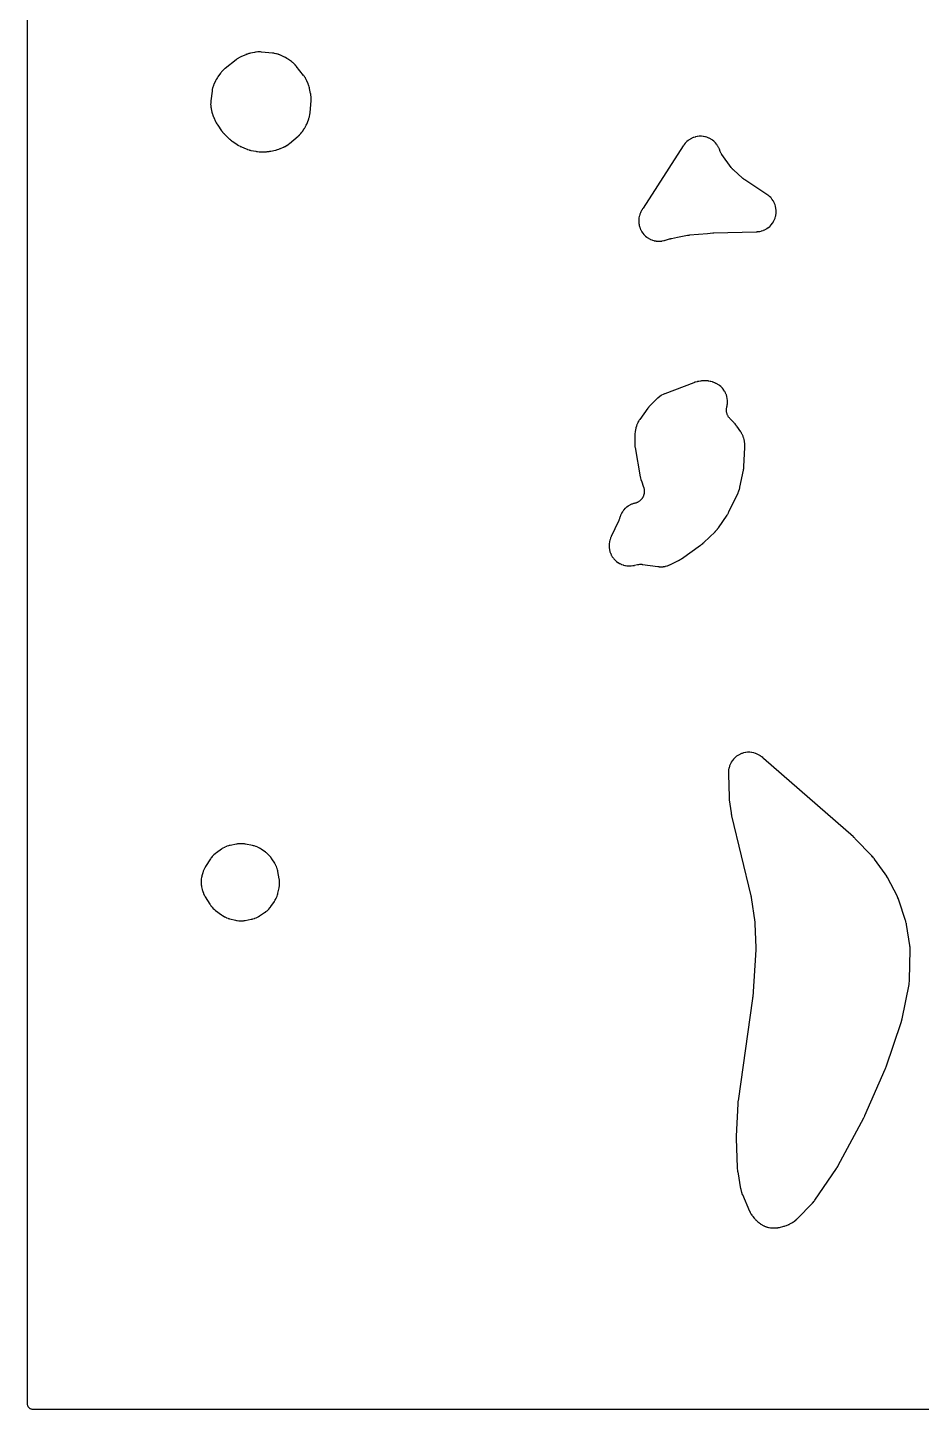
# Model space of a CAD drawing. Header units: millimetres. Extents: x 0 to 300, y 0 to 300.
# Drawn here: x -0.1 to 110.3, y -0.1 to 170.6 of the extents above; entities that cross this region are included whole.
import ezdxf

# ---------------------------------------------------------------- set-up
doc = ezdxf.new("R2010")
doc.units = ezdxf.units.MM
doc.layers.add('CUT', color=7, linetype='CONTINUOUS')

msp = doc.modelspace()

# ---------------------------------------------------------------- linework, layer by layer
at = {"layer": 'CUT'}
msp.add_lwpolyline([(298.5476, -0.0625), (1.4375, -0.0625), (0.5522, -0.0625), (0.4788, -0.0589), (0.4206, -0.0503), (0.3635, -0.036), (0.3082, -0.0162), (0.255, 0.009), (0.2046, 0.0392), (0.1573, 0.0743), (0.1137, 0.1137), (0.0743, 0.1573), (0.0392, 0.2046), (0.009, 0.255), (-0.0162, 0.3082), (-0.036, 0.3635), (-0.0503, 0.4206), (-0.0589, 0.4788), (-0.0625, 0.5522), (-0.0625, 1.4375), (-0.0625, 298.5625)], dxfattribs=at)
for points in [[(22.5907, 160.6632), (22.6111, 160.5557), (22.6145, 160.5392), (22.7014, 160.1426), (22.7053, 160.1263), (22.7315, 160.0208), (22.7358, 160.0046), (22.7533, 159.9417), (22.7632, 159.9097), (22.8331, 159.7039), (22.8447, 159.6725), (22.8692, 159.6119), (22.8756, 159.5965), (22.9191, 159.4968), (22.926, 159.4815), (23.1579, 158.9878), (23.1635, 158.9762), (23.2004, 158.9018), (23.2062, 158.8904), (23.2294, 158.8461), (23.2417, 158.8236), (23.3249, 158.6798), (23.3382, 158.6579), (23.365, 158.6157), (23.372, 158.605), (23.4182, 158.5358), (23.4254, 158.5253), (23.9063, 157.8366), (23.9143, 157.8254), (23.9669, 157.7536), (23.9752, 157.7427), (24.0078, 157.7002), (24.025, 157.6789), (24.1398, 157.5428), (24.158, 157.5223), (24.1943, 157.483), (24.2037, 157.473), (24.2657, 157.4091), (24.2754, 157.3993), (24.8112, 156.8709), (24.8214, 156.8611), (24.8883, 156.7981), (24.8987, 156.7886), (24.9398, 156.7517), (24.9613, 156.7333), (25.1036, 156.6172), (25.1259, 156.5999), (25.1703, 156.567), (25.1818, 156.5587), (25.2569, 156.5058), (25.2686, 156.4978), (25.8271, 156.1239), (25.8393, 156.1159), (25.9191, 156.0653), (25.9315, 156.0576), (25.9802, 156.0283), (26.0055, 156.0139), (26.1721, 155.9245), (26.198, 155.9113), (26.2493, 155.8869), (26.2625, 155.8808), (26.3489, 155.8422), (26.3622, 155.8364), (26.9339, 155.5975), (26.9478, 155.5919), (27.0388, 155.5565), (27.0529, 155.5512), (27.1081, 155.5313), (27.1366, 155.5219), (27.3233, 155.465), (27.3523, 155.4569), (27.4092, 155.4427), (27.4238, 155.4392), (27.5191, 155.4178), (27.5338, 155.4147), (28.1079, 155.301), (28.1231, 155.2982), (28.2219, 155.2812), (28.2372, 155.2788), (28.2968, 155.2702), (28.3275, 155.2665), (28.5271, 155.248), (28.5579, 155.2459), (28.6181, 155.2434), (28.6335, 155.243), (28.7338, 155.2414), (28.7492, 155.2414), (29.3289, 155.2473), (29.3445, 155.2477), (29.4456, 155.2513), (29.4611, 155.2521), (29.5218, 155.2559), (29.5528, 155.2586), (29.7537, 155.2816), (29.7845, 155.2859), (29.8444, 155.296), (29.8597, 155.2987), (29.959, 155.318), (29.9743, 155.3212), (30.5764, 155.4544), (30.5906, 155.4578), (30.6828, 155.4805), (30.6969, 155.4842), (30.7519, 155.4992), (30.7799, 155.5076), (30.9603, 155.5664), (30.9878, 155.5761), (31.0411, 155.5964), (31.0547, 155.6018), (31.1425, 155.6377), (31.156, 155.6434), (31.5623, 155.8212), (31.5753, 155.827), (31.6594, 155.8662), (31.6722, 155.8724), (31.7222, 155.8972), (31.7474, 155.9104), (31.9073, 155.9993), (31.9557, 156.0294), (32.1064, 156.1331), (32.1295, 156.1498), (32.1739, 156.1836), (32.1851, 156.1923), (32.2576, 156.2502), (32.2686, 156.2593), (33.3682, 157.1815), (33.3792, 157.1909), (33.45, 157.2532), (33.4607, 157.263), (33.5023, 157.3014), (33.5232, 157.3216), (33.6534, 157.4544), (33.692, 157.4977), (33.8089, 157.6423), (33.8266, 157.6654), (33.86, 157.7111), (33.8684, 157.7229), (33.9222, 157.8004), (33.9303, 157.8124), (34.1167, 158.0952), (34.1249, 158.1079), (34.1769, 158.1914), (34.1848, 158.2044), (34.2148, 158.2553), (34.2295, 158.2818), (34.3206, 158.4562), (34.334, 158.4834), (34.3587, 158.5371), (34.3649, 158.5509), (34.4037, 158.6413), (34.4095, 158.6553), (34.6225, 159.1873), (34.6279, 159.2012), (34.6616, 159.2919), (34.6666, 159.3059), (34.6855, 159.3608), (34.6944, 159.3892), (34.7474, 159.5724), (34.7611, 159.6304), (34.7957, 159.8179), (34.8004, 159.8473), (34.808, 159.9049), (34.8098, 159.9197), (34.8202, 160.0159), (34.8217, 160.0307), (34.9512, 161.5858), (34.9522, 161.6004), (34.9578, 161.695), (34.9585, 161.7095), (34.9604, 161.7664), (34.9607, 161.7956), (34.9581, 161.9824), (34.9544, 162.0406), (34.9337, 162.2262), (34.9298, 162.2551), (34.9207, 162.3113), (34.9182, 162.3257), (34.9009, 162.4188), (34.898, 162.4331), (34.7676, 163.0498), (34.7644, 163.0638), (34.7429, 163.1545), (34.7395, 163.1685), (34.7253, 163.2227), (34.7173, 163.2503), (34.6615, 163.4282), (34.6522, 163.4554), (34.6329, 163.508), (34.6278, 163.5215), (34.5935, 163.6082), (34.5881, 163.6215), (34.433, 163.9883), (34.4276, 164.0007), (34.3916, 164.0809), (34.3859, 164.0932), (34.3632, 164.1409), (34.351, 164.1651), (34.2693, 164.3181), (34.2418, 164.3646), (34.1467, 164.5096), (34.1313, 164.5319), (34.1004, 164.5747), (34.0924, 164.5856), (34.0393, 164.6557), (34.031, 164.6664), (33.1158, 165.8205), (33.1071, 165.8313), (33.0492, 165.9009), (33.0402, 165.9115), (33.0045, 165.9525), (32.9857, 165.973), (32.8624, 166.1019), (32.8222, 166.1403), (32.6874, 166.2572), (32.666, 166.275), (32.6233, 166.3086), (32.6123, 166.3171), (32.5401, 166.3715), (32.5288, 166.3798), (32.1528, 166.6494), (32.1401, 166.6583), (32.0563, 166.7151), (32.0433, 166.7236), (31.9922, 166.7564), (31.9655, 166.7726), (31.7898, 166.8728), (31.7624, 166.8875), (31.7081, 166.9148), (31.6941, 166.9216), (31.6025, 166.9648), (31.5884, 166.9712), (31.0806, 167.1945), (31.0659, 167.2008), (30.97, 167.24), (30.9551, 167.2458), (30.8969, 167.2678), (30.8667, 167.2783), (30.6719, 167.3403), (30.6102, 167.3564), (30.4099, 167.3973), (30.3785, 167.4029), (30.3169, 167.4121), (30.3011, 167.4142), (30.1982, 167.4268), (30.1824, 167.4286), (28.8239, 167.5584), (28.809, 167.5597), (28.7124, 167.5665), (28.6975, 167.5674), (28.6394, 167.57), (28.6096, 167.5706), (28.4186, 167.5699), (28.3591, 167.5667), (28.1691, 167.5469), (28.1396, 167.5431), (28.0821, 167.5343), (28.0674, 167.5318), (27.972, 167.5147), (27.9574, 167.5118), (27.4639, 167.4104), (27.4497, 167.4073), (27.3577, 167.386), (27.3435, 167.3826), (27.2886, 167.3685), (27.2606, 167.3606), (27.0803, 167.3049), (27.0527, 167.2956), (26.9994, 167.2763), (26.9858, 167.2712), (26.8979, 167.2368), (26.8844, 167.2314), (26.3648, 167.0138), (26.3523, 167.0084), (26.2712, 166.9723), (26.2588, 166.9666), (26.2106, 166.9438), (26.1861, 166.9315), (26.0315, 166.8495), (25.9845, 166.8218), (25.8379, 166.7261), (25.8154, 166.7106), (25.7721, 166.6794), (25.7611, 166.6713), (25.6903, 166.6178), (25.6795, 166.6095), (24.3267, 165.5386), (24.316, 165.5299), (24.247, 165.4727), (24.2365, 165.4638), (24.1959, 165.4284), (24.1755, 165.4099), (24.0476, 165.2879), (24.0095, 165.2481), (23.8933, 165.1149), (23.8756, 165.0937), (23.8421, 165.0516), (23.8337, 165.0407), (23.7796, 164.9693), (23.7714, 164.9582), (23.4508, 164.5142), (23.4423, 164.5021), (23.3879, 164.4227), (23.3796, 164.4104), (23.3481, 164.3619), (23.3326, 164.3367), (23.2359, 164.1704), (23.2216, 164.1444), (23.1951, 164.093), (23.1884, 164.0798), (23.1463, 163.9933), (23.14, 163.9799), (22.956, 163.5763), (22.9498, 163.5623), (22.9107, 163.4705), (22.9049, 163.4563), (22.8828, 163.4006), (22.8723, 163.3718), (22.8093, 163.1854), (22.7927, 163.1263), (22.7491, 162.9345), (22.7431, 162.9044), (22.7328, 162.8454), (22.7304, 162.8303), (22.7158, 162.7316), (22.7138, 162.7164), (22.568, 161.5175), (22.5662, 161.5007), (22.5561, 161.3917), (22.5548, 161.3749), (22.5505, 161.3094), (22.5493, 161.2757), (22.5474, 161.0599), (22.5506, 160.9927), (22.5729, 160.7781), (22.5773, 160.7447), (22.5878, 160.6798)], [(75.4621, 146.2833), (75.4993, 146.1014), (75.5139, 146.0445), (75.5687, 145.8672), (75.5888, 145.812), (75.6607, 145.6409), (75.6861, 145.588), (75.7744, 145.4247), (75.8048, 145.3745), (75.9086, 145.2206), (75.9438, 145.1736), (76.0621, 145.0306), (76.1018, 144.9873), (76.2335, 144.8565), (76.2772, 144.8173), (76.4211, 144.7001), (76.4684, 144.6653), (76.6231, 144.5627), (76.6735, 144.5326), (76.8375, 144.4456), (76.8906, 144.4207), (77.0623, 144.3502), (77.1177, 144.3305), (77.2954, 144.2771), (77.3524, 144.263), (77.5345, 144.2272), (77.5926, 144.2187), (77.7774, 144.2009), (77.836, 144.1981), (78.0217, 144.1984), (78.0803, 144.2014), (78.265, 144.2198), (78.3231, 144.2285), (78.5076, 144.2655), (78.5362, 144.2719), (78.5918, 144.2859), (78.606, 144.2897), (78.698, 144.3152), (78.7121, 144.3193), (79.2237, 144.475), (79.2344, 144.4782), (79.2594, 144.4854), (79.2701, 144.4885), (79.2832, 144.4921), (79.2939, 144.495), (79.3191, 144.5017), (79.3298, 144.5044), (79.349, 144.5092), (79.3598, 144.5119), (79.3851, 144.5179), (79.396, 144.5204), (79.4092, 144.5234), (79.4201, 144.5258), (79.4455, 144.5312), (79.4564, 144.5334), (80.199, 144.6811), (81.4367, 144.9274), (81.4487, 144.9296), (81.4766, 144.9348), (81.4886, 144.9369), (81.5032, 144.9395), (81.5153, 144.9414), (81.5289, 144.9436), (81.5433, 144.9458), (81.5554, 144.9476), (81.5767, 144.9507), (81.5888, 144.9523), (81.617, 144.956), (81.6291, 144.9575), (81.6439, 144.9592), (81.656, 144.9605), (81.6842, 144.9634), (81.6964, 144.9645), (83.9388, 145.1626), (83.9389, 145.1626), (84.5658, 145.218), (84.5715, 145.2185), (84.5845, 145.2196), (84.5902, 145.22), (84.6033, 145.221), (84.6103, 145.2215), (84.6266, 145.2226), (84.6336, 145.2231), (84.6458, 145.2238), (84.6527, 145.2242), (84.6687, 145.225), (84.6755, 145.2254), (84.6793, 145.2255), (84.6875, 145.2259), (84.7067, 145.2265), (84.7149, 145.2268), (89.9119, 145.3647), (89.9265, 145.3653), (90.0212, 145.3701), (90.0357, 145.371), (90.0926, 145.3753), (90.1217, 145.3782), (90.3074, 145.4013), (90.3649, 145.4114), (90.545, 145.4519), (90.6013, 145.4674), (90.7766, 145.5252), (90.8311, 145.5462), (90.9999, 145.6208), (91.0521, 145.6469), (91.2129, 145.7376), (91.2623, 145.7687), (91.4136, 145.8745), (91.4597, 145.9103), (91.6, 146.0303), (91.6424, 146.0704), (91.7703, 146.2035), (91.8087, 146.2475), (91.923, 146.3924), (91.9569, 146.4399), (92.0567, 146.5953), (92.0858, 146.6459), (92.17, 146.8102), (92.194, 146.8634), (92.2618, 147.0351), (92.2806, 147.0903), (92.3314, 147.2678), (92.3447, 147.3246), (92.378, 147.5062), (92.3857, 147.5641), (92.4012, 147.748), (92.4033, 147.8064), (92.4008, 147.9909), (92.3972, 148.0492), (92.3769, 148.2327), (92.3676, 148.2903), (92.3295, 148.4709), (92.3146, 148.5274), (92.2592, 148.7035), (92.2389, 148.7582), (92.1666, 148.9281), (92.1411, 148.9806), (92.0526, 149.1426), (92.0221, 149.1924), (91.9183, 149.345), (91.8832, 149.3916), (91.765, 149.5334), (91.7255, 149.5764), (91.5941, 149.7061), (91.5506, 149.745), (91.4052, 149.8629), (91.3821, 149.8807), (91.3361, 149.9144), (91.3242, 149.9229), (91.2464, 149.9772), (91.2343, 149.9854), (88.525, 151.776), (88.5117, 151.7849), (88.4809, 151.8061), (88.4678, 151.8153), (88.4519, 151.8266), (88.4389, 151.836), (88.4089, 151.8582), (88.3961, 151.8679), (88.3737, 151.8851), (88.3611, 151.895), (88.3318, 151.9183), (88.3194, 151.9284), (88.3044, 151.9408), (88.2921, 151.9511), (88.2637, 151.9755), (88.2517, 151.986), (87.1141, 152.9966), (87.1047, 153.0051), (87.0891, 153.0193), (87.0526, 153.0546), (86.9926, 153.1161), (86.9665, 153.1438), (86.9639, 153.1468), (86.9391, 153.1756), (86.8844, 153.242), (86.8533, 153.282), (86.8408, 153.299), (86.8334, 153.3093), (85.6842, 154.9231), (85.6774, 154.9328), (85.6663, 154.9488), (85.6405, 154.9882), (85.6081, 155.0407), (85.568, 155.1127), (85.5312, 155.1867), (85.4979, 155.262), (85.4741, 155.3234), (85.4653, 155.3472), (85.4572, 155.3698), (85.4535, 155.3805), (85.4285, 155.4538), (85.4235, 155.4677), (85.4036, 155.5217), (85.3927, 155.5491), (85.3185, 155.723), (85.2927, 155.7761), (85.2031, 155.9396), (85.1722, 155.9899), (85.0669, 156.1438), (85.0313, 156.1908), (84.9114, 156.3336), (84.8713, 156.3769), (84.738, 156.5073), (84.6939, 156.5464), (84.5484, 156.6631), (84.5006, 156.6977), (84.3444, 156.7995), (84.2935, 156.8293), (84.128, 156.9152), (84.0744, 156.9398), (83.9012, 157.0092), (83.8455, 157.0284), (83.6664, 157.0804), (83.609, 157.094), (83.4257, 157.1282), (83.3672, 157.1361), (83.1814, 157.1521), (83.1225, 157.1543), (82.936, 157.1519), (82.8771, 157.1483), (82.6918, 157.1277), (82.6336, 157.1183), (82.4512, 157.0795), (82.3941, 157.0645), (82.2164, 157.008), (82.1611, 156.9874), (81.9898, 156.9138), (81.9368, 156.8878), (81.7735, 156.7977), (81.7234, 156.7667), (81.5697, 156.6611), (81.5228, 156.6253), (81.3803, 156.505), (81.3372, 156.4648), (81.2071, 156.3311), (81.1682, 156.2868), (81.0503, 156.139), (81.0325, 156.1155), (80.9988, 156.0688), (80.9903, 156.0567), (80.9363, 155.9775), (80.9281, 155.9652), (75.9604, 148.2961), (75.9531, 148.2845), (75.9063, 148.2085), (75.8992, 148.1967), (75.8427, 148.1), (75.8359, 148.088), (75.7926, 148.01), (75.7861, 147.9979), (75.7398, 147.9097), (75.7332, 147.8967), (75.6909, 147.8111), (75.6846, 147.7979), (75.6604, 147.7458), (75.6487, 147.7189), (75.578, 147.5445), (75.5586, 147.4891), (75.506, 147.3111), (75.4921, 147.254), (75.4572, 147.0718), (75.4489, 147.0136), (75.4319, 146.8288), (75.4294, 146.7701), (75.4306, 146.5845), (75.4338, 146.5259), (75.4531, 146.3413)], [(71.8139, 106.0776), (71.8585, 105.8976), (71.8754, 105.8415), (71.9373, 105.6668), (71.9596, 105.6125), (72.0383, 105.4447), (72.0657, 105.3929), (72.1604, 105.2335), (72.1928, 105.1846), (72.3026, 105.0353), (72.3396, 104.9898), (72.4635, 104.8519), (72.5047, 104.8102), (72.6415, 104.6851), (72.6866, 104.6476), (72.8349, 104.5364), (72.8835, 104.5036), (73.0419, 104.4073), (73.0935, 104.3794), (73.2605, 104.2991), (73.3146, 104.2763), (73.4887, 104.2127), (73.5447, 104.1953), (73.7242, 104.149), (73.7816, 104.1371), (73.9647, 104.1086), (74.023, 104.1024), (74.2081, 104.0918), (74.2667, 104.0914), (74.452, 104.0989), (74.5104, 104.1042), (74.6965, 104.1301), (74.7254, 104.1349), (74.7817, 104.1456), (74.7961, 104.1485), (74.8892, 104.1685), (74.9035, 104.1718), (75.2821, 104.2629), (75.2924, 104.2654), (75.3015, 104.2674), (75.3604, 104.2788), (75.4465, 104.2925), (75.5448, 104.3027), (75.6104, 104.3059), (75.7092, 104.3052), (75.7963, 104.2998), (75.856, 104.2941), (75.8652, 104.2929), (75.8757, 104.2915), (77.7832, 104.0221), (77.7979, 104.0202), (77.8934, 104.0091), (77.9081, 104.0076), (77.9657, 104.0023), (77.9952, 104.0004), (78.1846, 103.9925), (78.2438, 103.9929), (78.4305, 104.0036), (78.4893, 104.0099), (78.6741, 104.0388), (78.732, 104.0509), (78.913, 104.0979), (78.9695, 104.1156), (79.1474, 104.1811), (79.1749, 104.192), (79.2281, 104.2147), (79.2416, 104.2206), (79.3291, 104.2604), (79.3425, 104.2667), (80.257, 104.7102), (80.2684, 104.7159), (80.3419, 104.7535), (80.3532, 104.7594), (80.3969, 104.7829), (80.419, 104.7954), (80.5609, 104.8798), (80.5825, 104.8932), (80.6241, 104.9204), (80.6346, 104.9274), (80.7028, 104.974), (80.7132, 104.9813), (83.0609, 106.6607), (83.0779, 106.6734), (83.1872, 106.7575), (83.2037, 106.7707), (83.3369, 106.8811), (83.353, 106.8949), (83.4561, 106.9865), (83.4717, 107.0009), (84.8506, 108.3178), (84.8618, 108.3288), (84.9336, 108.4011), (84.9445, 108.4124), (84.9865, 108.4569), (85.0074, 108.4803), (85.1393, 108.6356), (85.1589, 108.6601), (85.1961, 108.7088), (85.2054, 108.7213), (85.2651, 108.804), (85.2741, 108.8168), (86.3308, 110.3639), (86.3368, 110.3729), (86.3786, 110.4366), (86.3848, 110.4461), (86.4114, 110.4884), (86.4238, 110.509), (86.4986, 110.639), (86.5098, 110.6593), (86.5284, 110.6948), (86.5334, 110.7045), (86.5672, 110.7718), (86.5725, 110.7828), (87.6908, 113.1282), (87.6984, 113.1447), (87.7457, 113.2522), (87.7527, 113.2689), (87.7792, 113.3342), (87.7917, 113.3681), (87.8666, 113.5907), (87.8771, 113.6253), (87.8954, 113.6933), (87.8999, 113.7108), (87.9271, 113.8251), (87.9311, 113.8428), (88.3577, 115.907), (88.3598, 115.9178), (88.3739, 115.9931), (88.3759, 116.0043), (88.3842, 116.0538), (88.3878, 116.0778), (88.4067, 116.2274), (88.4092, 116.2505), (88.4127, 116.2908), (88.4136, 116.3017), (88.4188, 116.3772), (88.4195, 116.3895), (88.5335, 118.7339), (88.5341, 118.7491), (88.5364, 118.8477), (88.5365, 118.8629), (88.5364, 118.9222), (88.5356, 118.9526), (88.5252, 119.1495), (88.5228, 119.1798), (88.5167, 119.2388), (88.515, 119.2539), (88.5023, 119.3517), (88.5002, 119.3668), (88.4775, 119.5127), (88.4753, 119.5261), (88.4598, 119.6128), (88.4573, 119.6261), (88.4468, 119.6781), (88.4409, 119.7045), (88.3988, 119.8731), (88.3833, 119.9251), (88.327, 120.087), (88.3069, 120.1374), (88.2362, 120.2936), (88.2116, 120.3419), (88.126, 120.4931), (88.1121, 120.5164), (88.0839, 120.5612), (88.0766, 120.5726), (88.028, 120.6462), (88.0205, 120.6574), (87.53, 121.3654), (87.5227, 121.3757), (87.4748, 121.4419), (87.4673, 121.452), (87.4376, 121.4911), (87.422, 121.5109), (87.3181, 121.6369), (87.3017, 121.656), (87.2689, 121.6925), (87.2604, 121.7018), (87.2045, 121.7614), (87.1958, 121.7705), (86.7004, 122.2779), (86.671, 122.3094), (86.6187, 122.3684), (86.5647, 122.4354), (86.531, 122.4817), (86.4837, 122.5536), (86.4545, 122.6029), (86.4142, 122.679), (86.3899, 122.7308), (86.3571, 122.8104), (86.3379, 122.8644), (86.3128, 122.9467), (86.2988, 123.0023), (86.2817, 123.0866), (86.2731, 123.1433), (86.2642, 123.2289), (86.261, 123.2861), (86.2603, 123.3721), (86.2625, 123.4294), (86.2701, 123.5151), (86.2778, 123.5719), (86.2935, 123.6565), (86.3115, 123.7332), (86.3224, 123.7749), (86.3232, 123.7777), (86.3365, 123.8343), (86.3697, 124.0152), (86.3775, 124.0728), (86.3931, 124.2561), (86.3952, 124.3142), (86.393, 124.4981), (86.3894, 124.5561), (86.3694, 124.7389), (86.3603, 124.7964), (86.3227, 124.9764), (86.308, 125.0327), (86.2531, 125.2082), (86.2331, 125.2628), (86.1615, 125.4322), (86.1363, 125.4846), (86.0486, 125.6463), (86.0184, 125.696), (85.9155, 125.8484), (85.8806, 125.895), (85.7634, 126.0367), (85.7242, 126.0797), (85.5938, 126.2094), (85.5507, 126.2484), (85.4083, 126.3649), (85.3616, 126.3995), (85.2087, 126.5016), (85.1588, 126.5315), (84.9944, 126.6196), (84.9685, 126.6327), (84.9172, 126.6571), (84.9039, 126.6632), (84.8176, 126.7016), (84.8042, 126.7074), (84.7166, 126.7439), (84.7025, 126.7496), (84.6109, 126.7851), (84.5967, 126.7904), (84.5411, 126.8103), (84.5124, 126.8198), (84.327, 126.876), (84.2683, 126.8906), (84.0781, 126.9278), (84.0483, 126.9328), (83.9899, 126.9412), (83.9749, 126.9432), (83.8773, 126.9547), (83.8622, 126.9563), (83.8322, 126.9591), (83.8193, 126.9602), (83.735, 126.9661), (83.722, 126.9669), (83.6713, 126.9694), (83.6453, 126.9701), (83.4787, 126.9711), (83.4267, 126.9691), (83.2606, 126.9557), (83.2348, 126.953), (83.1844, 126.9467), (83.1715, 126.945), (83.0879, 126.9327), (83.075, 126.9306), (82.8466, 126.892), (82.8319, 126.8893), (82.7366, 126.8708), (82.722, 126.8677), (82.665, 126.8551), (82.636, 126.848), (82.4489, 126.7968), (82.4203, 126.7882), (82.3648, 126.77), (82.3507, 126.7652), (82.2593, 126.7326), (82.2452, 126.7274), (78.6306, 125.3391), (78.6164, 125.3334), (78.5246, 125.2954), (78.5105, 125.2894), (78.456, 125.2652), (78.4284, 125.2521), (78.2536, 125.1636), (78.2005, 125.1333), (78.0379, 125.0289), (77.9882, 124.9933), (77.8349, 124.8712), (77.8115, 124.8516), (77.7668, 124.8121), (77.7554, 124.8018), (77.6827, 124.7342), (77.6716, 124.7236), (76.9101, 123.9786), (76.9012, 123.9698), (76.8444, 123.9118), (76.8357, 123.9028), (76.8023, 123.8672), (76.7855, 123.8487), (76.6794, 123.7259), (76.6634, 123.7067), (76.633, 123.6684), (76.6254, 123.6586), (76.5762, 123.594), (76.5687, 123.5839), (75.5555, 122.1937), (75.5465, 122.181), (75.4894, 122.0982), (75.4807, 122.0853), (75.4477, 122.0347), (75.4315, 122.0083), (75.3317, 121.8367), (75.3034, 121.7816), (75.223, 121.6031), (75.2005, 121.5454), (75.1381, 121.357), (75.1291, 121.3274), (75.113, 121.2691), (75.1091, 121.2541), (75.085, 121.1564), (75.0814, 121.1413), (75.0176, 120.8514), (75.0145, 120.8364), (74.9957, 120.7392), (74.993, 120.7242), (74.9831, 120.6655), (74.9789, 120.6353), (74.9561, 120.4387), (74.9534, 120.4083), (74.9496, 120.3489), (74.9488, 120.3337), (74.9449, 120.2347), (74.9445, 120.2195), (74.932, 119.2909), (74.932, 119.2767), (74.9329, 119.1848), (74.9332, 119.1706), (74.9351, 119.1154), (74.9367, 119.0871), (74.9515, 118.9039), (74.9545, 118.8758), (74.9616, 118.8209), (74.9635, 118.8069), (74.9774, 118.716), (74.9797, 118.7021), (75.6182, 115.0943), (75.6205, 115.0824), (75.6358, 115.005), (75.6383, 114.9931), (75.6484, 114.9468), (75.6541, 114.9232), (75.694, 114.7706), (75.7007, 114.7473), (75.7145, 114.7019), (75.7182, 114.6903), (75.7427, 114.6154), (75.7466, 114.6039), (76.0237, 113.8132), (76.0374, 113.7708), (76.0605, 113.6925), (76.0815, 113.6059), (76.0926, 113.5476), (76.105, 113.4594), (76.1102, 113.4003), (76.1138, 113.3113), (76.1132, 113.2519), (76.1079, 113.163), (76.1015, 113.104), (76.0875, 113.016), (76.0752, 112.958), (76.0525, 112.8718), (76.0346, 112.8153), (76.0035, 112.7318), (75.9801, 112.6773), (75.9409, 112.5973), (75.9122, 112.5454), (75.8653, 112.4696), (75.8316, 112.4208), (75.7774, 112.35), (75.739, 112.3048), (75.6781, 112.2398), (75.6355, 112.1985), (75.5684, 112.1398), (75.5219, 112.103), (75.4494, 112.0513), (75.3995, 112.0192), (75.3222, 111.9749), (75.2693, 111.9479), (75.188, 111.9115), (75.1328, 111.8899), (75.0483, 111.8616), (74.9697, 111.8396), (74.9265, 111.8286), (74.8413, 111.8092), (74.784, 111.7932), (74.6056, 111.7335), (74.5502, 111.7118), (74.3785, 111.6347), (74.3255, 111.6076), (74.1624, 111.5139), (74.1123, 111.4817), (73.9592, 111.3723), (73.9126, 111.3353), (73.7711, 111.2113), (73.7284, 111.1698), (73.5999, 111.0324), (73.5615, 110.9869), (73.4472, 110.8374), (73.4135, 110.7884), (73.3146, 110.6283), (73.2859, 110.5762), (73.2034, 110.407), (73.18, 110.3523), (73.1137, 110.1734), (73.1041, 110.1453), (73.0866, 110.0898), (73.0824, 110.0756), (73.0556, 109.9826), (73.0517, 109.9683), (73.0465, 109.9485), (73.035, 109.9083), (73.0096, 109.8266), (72.985, 109.7577), (72.9645, 109.7069), (72.9479, 109.6684), (72.9407, 109.6526), (72.9363, 109.6432), (72.0238, 107.7121), (72.0177, 107.6987), (71.9791, 107.6116), (71.9734, 107.5981), (71.9515, 107.5452), (71.9409, 107.5179), (71.8776, 107.3409), (71.8605, 107.2848), (71.8154, 107.105), (71.8039, 107.0475), (71.7766, 106.8642), (71.7708, 106.8058), (71.7615, 106.6207), (71.7614, 106.562), (71.7701, 106.3769), (71.7758, 106.3185), (71.8026, 106.1351)], [(86.501, 78.4491), (86.5014, 78.351), (86.5017, 78.3359), (86.5808, 75.6001), (86.5815, 75.5838), (86.5874, 75.4781), (86.5886, 75.4618), (86.5996, 75.3293), (86.6012, 75.3131), (86.6129, 75.2079), (86.6149, 75.1917), (86.8341, 73.6081), (86.8363, 73.5936), (86.8517, 73.4996), (86.8542, 73.4852), (86.8764, 73.3676), (86.8793, 73.3533), (86.8992, 73.2601), (86.9024, 73.2458), (89.2729, 63.3576), (89.2753, 63.3473), (89.2808, 63.3232), (89.2831, 63.3129), (89.2858, 63.3003), (89.288, 63.2899), (89.2929, 63.2657), (89.2949, 63.2553), (89.298, 63.2393), (89.2999, 63.2289), (89.3042, 63.2046), (89.306, 63.1942), (89.3081, 63.1814), (89.3098, 63.171), (89.3136, 63.1466), (89.3151, 63.1361), (89.7463, 60.1039), (89.7477, 60.0935), (89.7509, 60.069), (89.7522, 60.0585), (89.7537, 60.0457), (89.7549, 60.0352), (89.7575, 60.0106), (89.7585, 60.0001), (89.7601, 59.9839), (89.761, 59.9733), (89.763, 59.9487), (89.7639, 59.9382), (89.7648, 59.9253), (89.7655, 59.9148), (89.7669, 59.8901), (89.7675, 59.8796), (89.9056, 56.957), (89.9061, 56.944), (89.9071, 56.9136), (89.9074, 56.9005), (89.9077, 56.8846), (89.9079, 56.8716), (89.908, 56.8412), (89.908, 56.8281), (89.9077, 56.8081), (89.9075, 56.795), (89.9067, 56.7646), (89.9063, 56.7516), (89.9057, 56.7357), (89.9051, 56.7227), (89.9034, 56.6923), (89.9026, 56.6793), (89.503, 50.8685), (89.5025, 50.862), (89.5013, 50.8467), (89.5008, 50.8401), (89.4995, 50.8247), (89.4988, 50.8166), (89.4971, 50.7976), (89.4963, 50.7895), (89.495, 50.7771), (89.4942, 50.7691), (89.4921, 50.7504), (89.4912, 50.7425), (89.4907, 50.7382), (89.4895, 50.7287), (89.4866, 50.7064), (89.4853, 50.6969), (87.6943, 38.0443), (87.6925, 38.0301), (87.6816, 37.9379), (87.6801, 37.9237), (87.6693, 37.8076), (87.6682, 37.7934), (87.6617, 37.7007), (87.6609, 37.6865), (87.4792, 33.6841), (87.4788, 33.6732), (87.4767, 33.597), (87.4765, 33.5853), (87.4758, 33.4903), (87.4758, 33.4788), (87.4767, 33.4038), (87.477, 33.3915), (87.5919, 29.8168), (87.593, 29.7956), (87.6023, 29.6582), (87.6041, 29.6371), (87.6218, 29.4652), (87.6244, 29.4442), (87.6433, 29.3078), (87.6466, 29.2868), (88.0151, 27.1843), (88.0184, 27.1669), (88.0417, 27.0537), (88.0456, 27.0364), (88.0616, 26.9689), (88.0708, 26.9346), (88.1373, 26.7135), (88.1485, 26.6798), (88.1723, 26.6147), (88.1787, 26.5981), (88.2217, 26.4909), (88.2285, 26.4745), (89.1263, 24.4119), (89.1317, 24.3997), (89.1682, 24.3208), (89.1739, 24.3088), (89.1969, 24.2619), (89.2091, 24.2381), (89.2912, 24.0877), (89.3189, 24.042), (89.414, 23.8995), (89.4294, 23.8776), (89.4603, 23.8355), (89.4683, 23.8248), (89.5213, 23.756), (89.5295, 23.7455), (89.7039, 23.5289), (89.7154, 23.515), (89.7916, 23.426), (89.8035, 23.4125), (89.8508, 23.3606), (89.8758, 23.3346), (90.0433, 23.1713), (90.0698, 23.1469), (90.123, 23.101), (90.1368, 23.0894), (90.2276, 23.0155), (90.2418, 23.0044), (90.329, 22.9377), (90.3408, 22.9289), (90.418, 22.8728), (90.43, 22.8643), (90.4772, 22.8318), (90.5018, 22.8157), (90.6618, 22.7165), (90.7132, 22.6881), (90.8821, 22.6051), (90.9088, 22.5927), (90.9614, 22.57), (90.9749, 22.5643), (91.0635, 22.5286), (91.0772, 22.5233), (91.0795, 22.5224), (91.0937, 22.5173), (91.186, 22.4853), (91.2003, 22.4805), (91.2563, 22.4627), (91.2851, 22.4542), (91.4715, 22.4049), (91.5303, 22.3925), (91.7207, 22.3621), (91.7505, 22.3581), (91.8089, 22.3517), (91.8239, 22.3503), (91.9213, 22.3422), (91.9363, 22.3411), (91.9555, 22.34), (91.9701, 22.3393), (92.0651, 22.3361), (92.0798, 22.3358), (92.1369, 22.3353), (92.1661, 22.3357), (92.3535, 22.3431), (92.4117, 22.3482), (92.5975, 22.3738), (92.6263, 22.3785), (92.6825, 22.3891), (92.6968, 22.392), (92.7898, 22.4118), (92.8041, 22.415), (93.3383, 22.5426), (93.3515, 22.5459), (93.4371, 22.5685), (93.4503, 22.5721), (93.5014, 22.5868), (93.5274, 22.5949), (93.6929, 22.6507), (93.7437, 22.6705), (93.9034, 22.7411), (93.9281, 22.7526), (93.9758, 22.7763), (93.9879, 22.7825), (94.0663, 22.8238), (94.0783, 22.8303), (94.3461, 22.979), (94.3587, 22.9862), (94.4402, 23.0341), (94.4526, 23.0416), (94.5008, 23.0715), (94.5251, 23.0874), (94.6784, 23.1932), (94.7246, 23.2284), (94.8669, 23.3485), (94.8887, 23.3678), (94.9302, 23.4064), (94.9408, 23.4164), (95.0083, 23.4824), (95.0186, 23.4927), (96.8297, 25.3486), (96.8387, 25.358), (96.8966, 25.42), (96.9054, 25.4296), (96.9394, 25.4676), (96.9564, 25.4874), (97.0638, 25.6186), (97.0799, 25.6392), (97.1105, 25.68), (97.1182, 25.6905), (97.1676, 25.7595), (97.175, 25.7702), (99.8609, 29.7031), (99.8697, 29.7162), (99.9253, 29.8025), (99.9337, 29.8159), (100.0007, 29.926), (100.0087, 29.9396), (100.0597, 30.0286), (100.0674, 30.0424), (103.2365, 35.9288), (103.2422, 35.9397), (103.2788, 36.0112), (103.2844, 36.0223), (103.3285, 36.113), (103.3338, 36.1242), (103.3674, 36.1972), (103.3725, 36.2085), (105.873, 41.9389), (105.8781, 41.9509), (105.9102, 42.0291), (105.915, 42.0411), (105.9532, 42.1401), (105.9577, 42.1523), (105.9864, 42.2318), (105.9907, 42.2441), (107.8323, 47.7139), (107.838, 47.7317), (107.873, 47.8474), (107.8781, 47.8653), (107.9176, 48.0119), (107.9221, 48.0299), (107.9499, 48.1476), (107.9539, 48.1658), (108.8165, 52.4062), (108.8191, 52.4195), (108.8347, 52.5061), (108.8369, 52.5195), (108.8451, 52.5717), (108.8487, 52.5986), (108.8681, 52.7733), (108.8705, 52.8003), (108.8739, 52.8531), (108.8747, 52.8666), (108.8784, 52.9545), (108.8788, 52.968), (108.9536, 56.6677), (108.9537, 56.681), (108.9536, 56.7671), (108.9534, 56.7803), (108.9522, 56.8321), (108.951, 56.8585), (108.9392, 57.0302), (108.9369, 57.0566), (108.9311, 57.108), (108.9294, 57.1212), (108.9179, 57.2065), (108.916, 57.2196), (108.5054, 59.823), (108.5034, 59.8349), (108.4896, 59.9122), (108.4874, 59.9241), (108.4782, 59.9704), (108.473, 59.994), (108.4361, 60.1466), (108.43, 60.17), (108.4171, 60.2154), (108.4136, 60.227), (108.3906, 60.3021), (108.387, 60.3136), (107.5675, 62.8073), (107.5635, 62.8188), (107.5373, 62.8935), (107.5331, 62.905), (107.5164, 62.9496), (107.5074, 62.9722), (107.446, 63.1182), (107.4361, 63.1404), (107.4158, 63.1835), (107.4105, 63.1945), (107.3754, 63.2655), (107.3698, 63.2763), (106.1577, 65.6048), (106.1471, 65.6242), (106.0762, 65.7489), (106.065, 65.7679), (105.9703, 65.9211), (105.9584, 65.9396), (105.8785, 66.0588), (105.8658, 66.077), (104.5521, 67.8893), (104.5395, 67.906), (104.4561, 68.0131), (104.4429, 68.0294), (104.3336, 68.16), (104.3199, 68.1758), (104.2292, 68.2768), (104.215, 68.2921), (102.1798, 70.4054), (102.1707, 70.4146), (102.1113, 70.4737), (102.1021, 70.4827), (102.0259, 70.5554), (102.0164, 70.5641), (101.9545, 70.6207), (101.9449, 70.6292), (90.8518, 80.3245), (90.8384, 80.3359), (90.7501, 80.4086), (90.7364, 80.4196), (90.623, 80.5075), (90.6089, 80.5181), (90.5166, 80.5854), (90.5022, 80.5956), (90.4734, 80.6154), (90.4609, 80.6237), (90.3791, 80.6768), (90.3664, 80.6848), (90.3165, 80.7155), (90.2906, 80.7305), (90.122, 80.8229), (90.068, 80.849), (89.8935, 80.923), (89.8372, 80.9436), (89.6561, 80.9998), (89.598, 81.0147), (89.4122, 81.0526), (89.3529, 81.0616), (89.1643, 81.0807), (89.1044, 81.0837), (88.9148, 81.0839), (88.8549, 81.081), (88.6662, 81.0622), (88.6069, 81.0533), (88.4211, 81.0158), (88.3629, 81.0011), (88.1818, 80.9452), (88.1254, 80.9247), (87.9507, 80.851), (87.8967, 80.825), (87.7302, 80.7343), (87.679, 80.703), (87.5225, 80.5961), (87.4747, 80.5598), (87.3296, 80.4378), (87.2856, 80.397), (87.1534, 80.2611), (87.1138, 80.2161), (86.9958, 80.0677), (86.9609, 80.0189), (86.8583, 79.8595), (86.8284, 79.8075), (86.7422, 79.6386), (86.7176, 79.5839), (86.6488, 79.4073), (86.6298, 79.3504), (86.5789, 79.1677), (86.5657, 79.1092), (86.5329, 78.9198), (86.5285, 78.8902), (86.5214, 78.832), (86.5197, 78.8171), (86.5108, 78.7254), (86.5087, 78.6954), (86.5043, 78.6025), (86.5038, 78.5874), (86.5012, 78.4642)], [(21.3967, 64.645), (21.4072, 64.5865), (21.4101, 64.5715), (21.43, 64.4745), (21.4332, 64.4596), (21.5118, 64.1212), (21.5158, 64.1052), (21.5429, 64.0012), (21.5473, 63.9852), (21.5654, 63.9233), (21.5755, 63.8918), (21.6458, 63.6919), (21.6711, 63.6309), (21.763, 63.44), (21.7782, 63.4106), (21.8093, 63.3541), (21.8175, 63.3397), (21.872, 63.247), (21.8805, 63.2329), (22.4601, 62.3061), (22.4676, 62.2944), (22.5173, 62.2189), (22.5251, 62.2073), (22.556, 62.1627), (22.5723, 62.1402), (22.6804, 61.9984), (22.7161, 61.9558), (22.8352, 61.8265), (22.8748, 61.7874), (23.0071, 61.668), (23.0282, 61.6499), (23.0702, 61.6154), (23.081, 61.6067), (23.1522, 61.551), (23.1632, 61.5425), (23.8926, 60.9982), (23.9048, 60.9893), (23.9847, 60.9328), (23.997, 60.9243), (24.0459, 60.8915), (24.0713, 60.8754), (24.2367, 60.776), (24.2898, 60.7477), (24.4619, 60.6666), (24.5176, 60.6437), (24.6995, 60.5793), (24.7282, 60.57), (24.7845, 60.5532), (24.799, 60.5491), (24.8934, 60.5235), (24.908, 60.5197), (25.6116, 60.3478), (25.6272, 60.3442), (25.7288, 60.3222), (25.7445, 60.3191), (25.8058, 60.3075), (25.8374, 60.3024), (26.0405, 60.2753), (26.1043, 60.2702), (26.3064, 60.2648), (26.3703, 60.2666), (26.5746, 60.283), (26.6064, 60.2864), (26.6682, 60.2947), (26.6841, 60.2971), (26.7867, 60.3137), (26.8024, 60.3164), (27.5603, 60.4598), (27.5748, 60.4627), (27.6685, 60.4828), (27.6829, 60.4861), (27.7389, 60.4996), (27.7674, 60.5072), (27.9488, 60.5604), (28.0046, 60.5798), (28.1775, 60.6496), (28.2311, 60.6743), (28.3986, 60.762), (28.4244, 60.7763), (28.4741, 60.8055), (28.4867, 60.8131), (28.5681, 60.8637), (28.5806, 60.8716), (29.2041, 61.2805), (29.216, 61.2885), (29.2927, 61.3414), (29.3045, 61.3497), (29.3498, 61.3827), (29.3726, 61.4001), (29.516, 61.5151), (29.559, 61.5531), (29.689, 61.6796), (29.7282, 61.7215), (29.8472, 61.8618), (29.8652, 61.8841), (29.8993, 61.9285), (29.908, 61.94), (29.963, 62.0152), (29.9714, 62.0269), (30.4181, 62.6692), (30.4265, 62.6814), (30.4796, 62.762), (30.4876, 62.7745), (30.5183, 62.8236), (30.5334, 62.8492), (30.6261, 63.0153), (30.6524, 63.0685), (30.7272, 63.2406), (30.7481, 63.2961), (30.8063, 63.4772), (30.8147, 63.5057), (30.8297, 63.5617), (30.8333, 63.5761), (30.8559, 63.6698), (30.8592, 63.6843), (31.0025, 64.3499), (31.0027, 64.3509), (31.0056, 64.3652), (31.0234, 64.4588), (31.0259, 64.4732), (31.0352, 64.5296), (31.0393, 64.5586), (31.0607, 64.7451), (31.0645, 64.8036), (31.0676, 64.9887), (31.0657, 65.0473), (31.0505, 65.2344), (31.0474, 65.2635), (31.04, 65.3203), (31.038, 65.3348), (31.0233, 65.4288), (31.0209, 65.4433), (30.8554, 66.3598), (30.8526, 66.3741), (30.8336, 66.4669), (30.8305, 66.4811), (30.8176, 66.5365), (30.8104, 66.5647), (30.7596, 66.7443), (30.741, 66.7995), (30.674, 66.971), (30.6501, 67.0241), (30.5656, 67.1906), (30.5518, 67.2162), (30.5236, 67.2656), (30.5162, 67.2782), (30.4673, 67.3592), (30.4597, 67.3716), (30.4595, 67.3718), (30.1009, 67.9349), (30.0928, 67.9473), (30.0393, 68.027), (30.0309, 68.0392), (29.9975, 68.0863), (29.9798, 68.11), (29.8629, 68.259), (29.8241, 68.3036), (29.6949, 68.4385), (29.6519, 68.4791), (29.5081, 68.6023), (29.4851, 68.6209), (29.4395, 68.6563), (29.4277, 68.6652), (29.3503, 68.7221), (29.3383, 68.7307), (28.7875, 69.1154), (28.7745, 69.1242), (28.6895, 69.1803), (28.6763, 69.1888), (28.6244, 69.2212), (28.5973, 69.237), (28.4215, 69.3342), (28.3652, 69.3617), (28.1828, 69.4389), (28.1238, 69.4603), (27.9317, 69.5189), (27.9015, 69.5273), (27.8421, 69.5421), (27.8269, 69.5456), (27.7274, 69.5677), (27.712, 69.5708), (26.8317, 69.7416), (26.8175, 69.7442), (26.7248, 69.7598), (26.7105, 69.7621), (26.6547, 69.7701), (26.6259, 69.7736), (26.4415, 69.7912), (26.3837, 69.7939), (26.2009, 69.7937), (26.1432, 69.7908), (25.9587, 69.7727), (25.93, 69.7692), (25.8742, 69.761), (25.8599, 69.7588), (25.7673, 69.7429), (25.753, 69.7402), (24.964, 69.5852), (24.9484, 69.5819), (24.8469, 69.5592), (24.8314, 69.5554), (24.7708, 69.5402), (24.74, 69.5315), (24.5443, 69.4708), (24.4843, 69.4486), (24.2987, 69.3685), (24.2414, 69.3401), (24.0629, 69.2393), (24.0355, 69.2229), (23.9828, 69.1893), (23.9695, 69.1806), (23.8833, 69.1224), (23.8702, 69.1133), (23.2511, 68.6707), (23.2396, 68.6623), (23.166, 68.607), (23.1547, 68.5983), (23.1113, 68.5641), (23.0894, 68.546), (22.9522, 68.4268), (22.9113, 68.3877), (22.7876, 68.2579), (22.7505, 68.2151), (22.6381, 68.0723), (22.6211, 68.0496), (22.589, 68.0045), (22.5809, 67.9929), (22.5292, 67.9166), (22.5214, 67.9048), (21.9249, 66.9785), (21.9171, 66.9661), (21.8676, 66.885), (21.8602, 66.8724), (21.8317, 66.823), (21.8177, 66.7973), (21.732, 66.6307), (21.7079, 66.5774), (21.6389, 66.4033), (21.6288, 66.3758), (21.6104, 66.3218), (21.6058, 66.3079), (21.5774, 66.2173), (21.5732, 66.2033), (21.4689, 65.8405), (21.4649, 65.8258), (21.44, 65.73), (21.4364, 65.7152), (21.4229, 65.6573), (21.4167, 65.6275), (21.3821, 65.4353), (21.3744, 65.3749), (21.3596, 65.1829), (21.358, 65.122), (21.3628, 64.9295), (21.3675, 64.8688), (21.3921, 64.6751)]]:
    msp.add_lwpolyline(points, close=True, dxfattribs=at)

doc.saveas('drawing.dxf')
